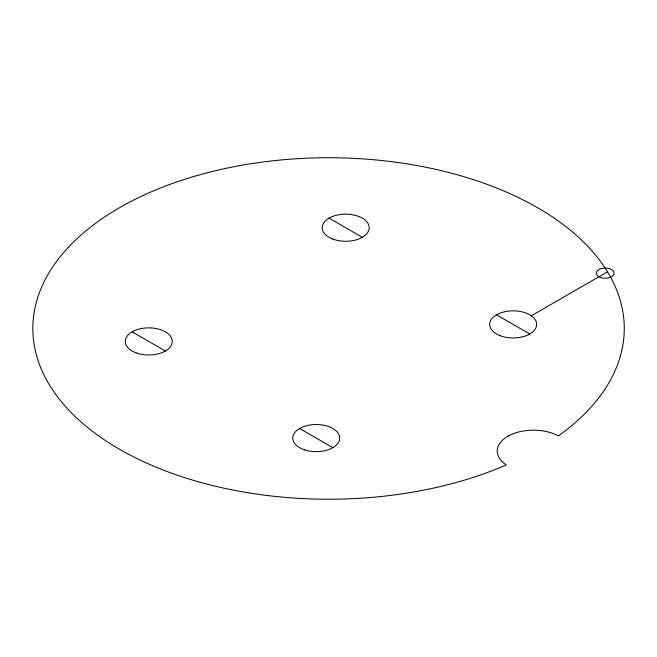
<?xml version="1.0" encoding="UTF-8"?>
<svg xmlns="http://www.w3.org/2000/svg" width="657" height="657" viewBox="0 0 657 657"><rect width="100%" height="100%" fill="white"/><g stroke="black" fill="none" stroke-linecap="round" stroke-linejoin="round"><path stroke-width="0.99" d="M531.316 315.795L607.511 271.809M329.091 218.132L362.311 237.308M496.544 314.81L529.764 333.986M132.172 331.826L165.383 351.002M299.625 428.504L332.836 447.68M304.487 449.831A23.488 13.559 0 0 0 339.718 438.088A23.488 13.559 0 0 0 304.487 426.344A23.488 13.559 0 0 0 304.487 449.831M135.933 352.768A23.488 13.559 0 0 0 172.233 342.157A23.488 13.559 0 0 0 138.167 329.313A23.488 13.559 0 0 0 135.933 352.768M500.314 335.752A23.488 13.559 0 0 0 536.605 325.141A23.488 13.559 0 0 0 502.539 312.297A23.488 13.559 0 0 0 500.314 335.752M332.861 239.074A23.488 13.559 0 0 0 369.152 228.464A23.488 13.559 0 0 0 335.086 215.619A23.488 13.559 0 0 0 332.861 239.074M508.28 436.026A36.217 20.909 0 0 0 506.301 464.934A295.732 170.738 0 0 1 38.894 362.902A295.732 170.738 0 0 1 398.503 162.591A295.732 170.738 0 0 1 558.384 435.919A36.217 20.909 0 0 0 508.28 436.026M600.753 277.583A8.853 5.116 0 0 0 614.04 273.148A8.853 5.116 0 0 0 600.753 268.721A8.853 5.116 0 0 0 600.753 277.583"/></g></svg>
